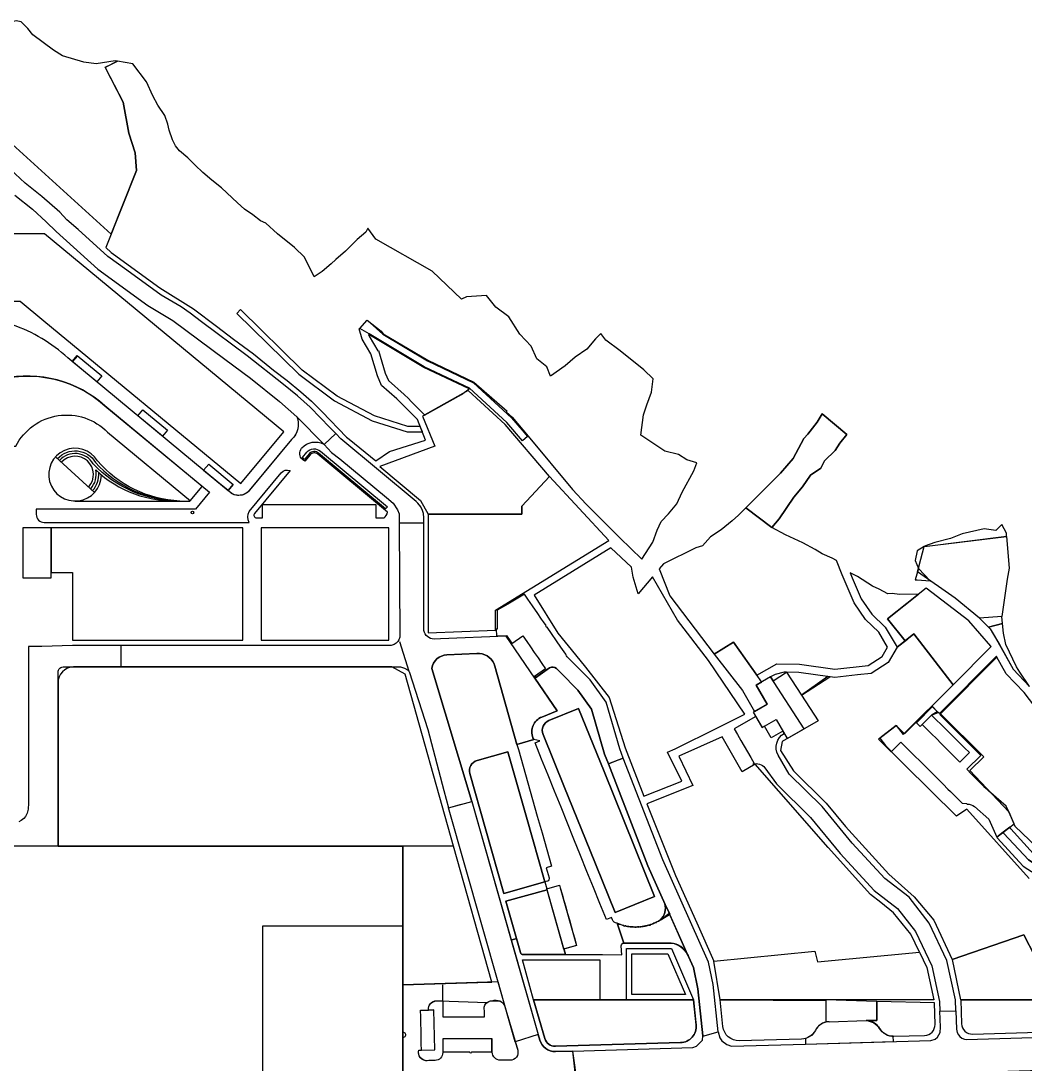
# Model space of a CAD drawing. Header units: millimetres. Extents: x 2881908 to 2882913, y 1027410 to 1028188.
# Drawn here: x 2882200.1 to 2882577, y 1027795.9 to 1028187.6 of the extents above; entities that cross this region are included whole.
import ezdxf

# ---------------------------------------------------------------- set-up
doc = ezdxf.new("R2010")
doc.units = ezdxf.units.MM
for name, color, linetype in [('A-road-hat', 253, 'Continuous'), ('E-1', 101, 'Continuous'), ('E-3', 103, 'Continuous'), ('FOOTPATH', 33, 'Continuous'), ('I-1 (DZONG AND DISTRICT COURT', 134, 'Continuous'), ('I-3', 130, 'Continuous'), ('OS', 80, 'Continuous'), ('ROAD', 253, 'Continuous'), ('TRANSIT NODE', 239, 'Continuous'), ('UC', 234, 'Continuous'), ('UV-1', 56, 'Continuous'), ('UV-2A', 50, 'Continuous'), ('UV-2B', 51, 'Continuous')]:
    doc.layers.add(name, color=color, linetype=linetype)

msp = doc.modelspace()

# ---------------------------------------------------------------- linework, layer by layer
at = {"layer": 'A-road-hat', "linetype": 'Continuous'}
msp.add_line((2882364.69, 1027869.26), (2882364.71, 1027869.29), dxfattribs=at)
at = {"layer": 'A-road-hat'}
for p, q in [((2882423.84, 1027848.75), (2882426.43, 1027841.32)), ((2882358.42, 1027819.66), (2882358.42, 1027825.66))]:
    msp.add_line(p, q, dxfattribs=at)
for points in [[(2882313.88, 1028028.51), (2882318.23, 1028032.65), (2882315.95, 1028035.05), (2882312.52, 1028038.54), (2882308.6, 1028042.5), (2882303.83, 1028046.73), (2882298.63, 1028051.08), (2882285.05, 1028061.8), (2882267.82, 1028074.56), (2882263.63, 1028077.82), (2882260.19, 1028080.2), (2882252.66, 1028084.62), (2882239.8, 1028093.92), (2882232.68, 1028099.04), (2882221.53, 1028109.26), (2882217.35, 1028112.92), (2882214.62, 1028115.72), (2882207.96, 1028121.68), (2882201.71, 1028126.65), (2882194.11, 1028133.68)], [(2882197.8, 1028122.1), (2882204.37, 1028116.84), (2882209.59, 1028112.17), (2882213.26, 1028108.52), (2882228.88, 1028094.38), (2882247.65, 1028080.75), (2882257.07, 1028075.07), (2882276.65, 1028060.51), (2882286.19, 1028053.42), (2882297.1, 1028044.6), (2882303.68, 1028038.95), (2882313.88, 1028028.51)], [(2882318.23, 1028032.65), (2882313.88, 1028028.51), (2882316.71, 1028025.54), (2882319.77, 1028023.15), (2882337.29, 1028008.58), (2882339.86, 1028006.44), (2882341.47, 1028004.01), (2882342.05, 1028002.45), (2882342.07, 1027999.15), (2882351.31, 1027999.15), (2882351.31, 1028000.97), (2882351.13, 1028002.66), (2882350.83, 1028003.71), (2882350.16, 1028005.11), (2882349.1, 1028006.5), (2882348.43, 1028007.12), (2882320.1, 1028030.68), (2882318.23, 1028032.65)], [(2882342.31, 1027956.14), (2882341.96, 1027955.22), (2882341.52, 1027954.56), (2882340.9, 1027953.93), (2882340.14, 1027953.44), (2882338.99, 1027953.06), (2882338.46, 1027953), (2882237.75, 1027953), (2882237.61, 1027953), (2882237.61, 1027945), (2882342.49, 1027945), (2882343.24, 1027944.8), (2882344.04, 1027944.52), (2882344.04, 1027944.52), (2882345.18, 1027943.88), (2882345.85, 1027943.32), (2882342.31, 1027954.42)], [(2882481.41, 1027941.22), (2882476.09, 1027938.14), (2882480.18, 1027931.07), (2882474.99, 1027928.07), (2882478.36, 1027922.23), (2882483.55, 1027925.23), (2882487.68, 1027918.1), (2882494.06, 1027921.77), (2882481.41, 1027941.22)], [(2882407.27, 1027800.71), (2882452.31, 1027802.08), (2882453.69, 1027802.57), (2882455.89, 1027804.82), (2882456.04, 1027806.32), (2882461.79, 1027807.94), (2882462.44, 1027805.77), (2882463.22, 1027804.62), (2882465.06, 1027803.19), (2882466.8, 1027802.62), (2882494.63, 1027803.33), (2882541.65, 1027804.72), (2882543.28, 1027805.26), (2882544.16, 1027805.96), (2882545.13, 1027807.74), (2882545.22, 1027809.7), (2882545.04, 1027815.71), (2882551.04, 1027815.88), (2882551.24, 1027809), (2882551.48, 1027807.76), (2882551.97, 1027806.81), (2882552.49, 1027806.2), (2882553.27, 1027805.63), (2882554.29, 1027805.23), (2882555.05, 1027805.12), (2882613.22, 1027806.84)], [(2882671.89, 1027796.04), (2882528.31, 1027791.82), (2882408.65, 1027788.25), (2882407.27, 1027800.71)]]:
    msp.add_lwpolyline(points, dxfattribs=at)
at = {"layer": 'A-road-hat', "linetype": 'Continuous'}
for points in [[(2882494.06, 1027921.77), (2882481.41, 1027941.22), (2882476.07, 1027938.19), (2882480.18, 1027931.07), (2882474.99, 1027928.07), (2882478.36, 1027922.23), (2882483.55, 1027925.23), (2882487.68, 1027918.1)], [(2882475.93, 1027926.43), (2882476.49, 1027925.47)]]:
    msp.add_lwpolyline(points, dxfattribs=at)
at = {"layer": 'E-1'}
for points in [[(2882211.4, 1027997.26), (2882200.8, 1027997.26), (2882200.8, 1027978.39), (2882211.4, 1027978.39), (2882211.4, 1027997.26)], [(2882349.43, 1027801.07), (2882355.42, 1027801.21), (2882355.07, 1027816.21)]]:
    msp.add_lwpolyline(points, dxfattribs=at)
for points in [[(2882397.55, 1027861.37), (2882382.15, 1027857.01), (2882387.61, 1027837.73, 0.335527), (2882388.58, 1027837), (2882404.45, 1027837), (2882397.55, 1027861.37)], [(2882353.07, 1027816.16), (2882355.07, 1027816.21), (2882353.07, 1027816.16, -0.457261), (2882356.06, 1027819.66), (2882358.42, 1027819.66), (2882358.42, 1027813.66), (2882374.02, 1027813.66), (2882374.02, 1027815.91, -0.522013), (2882377.02, 1027819.66, -0.421851), (2882381.76, 1027817.51), (2882385.65, 1027804.19), (2882386.54, 1027801.17, -0.500249), (2882383.66, 1027797.33), (2882380.02, 1027797.33, -0.414214), (2882377.02, 1027800.33), (2882377.02, 1027805.33), (2882358.42, 1027805.33), (2882358.42, 1027800.24, -0.405633), (2882355.51, 1027797.24), (2882352.51, 1027797.15, -0.497124), (2882349.43, 1027801.07)], [(2882381.76, 1027817.51), (2882386.54, 1027801.17, -0.500249)]]:
    msp.add_lwpolyline(points, format="xyb", dxfattribs=at)
at = {"layer": 'E-3', "color": 115, "linetype": 'Continuous', "true_color": 0x70a072}
for points in [[(2882234.07, 1028171.33), (2882236.28, 1028172.43), (2882235.4, 1028172.57), (2882228.3, 1028171.39), (2882223.69, 1028172.06), (2882215.7, 1028174.5), (2882212.26, 1028176.53), (2882204.52, 1028182.29), (2882202.71, 1028184.71), (2882200.18, 1028187.21), (2882198.33, 1028187.57), (2882188.53, 1028185.39)], [(2882231.67, 1028170.08), (2882238.43, 1028157.09)]]:
    msp.add_lwpolyline(points, dxfattribs=at)
at = {"layer": 'E-3'}
msp.add_lwpolyline([(2882194.06, 1028143.72), (2882233.93, 1028107.43), (2882243.42, 1028131.42), (2882242.94, 1028138.01), (2882240.61, 1028145.39), (2882238.43, 1028157.09), (2882231.65, 1028170.13), (2882234.07, 1028171.33), (2882236.28, 1028172.43), (2882235.4, 1028172.57), (2882228.3, 1028171.39), (2882223.69, 1028172.06), (2882215.7, 1028174.5), (2882212.26, 1028176.53), (2882204.52, 1028182.29), (2882202.71, 1028184.71), (2882200.18, 1028187.21), (2882198.33, 1028187.57)], dxfattribs=at)
at = {"layer": 'E-3', "elevation": 988.31}
for points in [[(2882212.26, 1028176.53), (2882204.52, 1028182.29), (2882202.71, 1028184.71), (2882200.18, 1028187.21), (2882198.33, 1028187.57)], [(2882242.94, 1028138.01), (2882240.61, 1028145.39), (2882238.43, 1028157.09), (2882231.65, 1028170.13), (2882234.07, 1028171.33), (2882236.28, 1028172.43), (2882235.4, 1028172.57), (2882228.3, 1028171.39), (2882223.69, 1028172.06), (2882215.7, 1028174.5), (2882212.26, 1028176.53)], [(2882177.44, 1028152.62), (2882185.04, 1028145.69), (2882190.77, 1028140.1), (2882194.06, 1028143.72), (2882233.93, 1028107.43)], [(2882243.42, 1028131.42), (2882242.94, 1028138.01)], [(2882233.93, 1028107.43), (2882243.42, 1028131.42)]]:
    msp.add_lwpolyline(points, dxfattribs=at)
at = {"layer": 'FOOTPATH', "linetype": 'Continuous'}
for p, q in [((2882221.39, 1028061.86), (2882219.47, 1028059.55)), ((2882227.74, 1028010.55), (2882213.07, 1028023.88)), ((2882270.55, 1028021.19), (2882268.63, 1028018.88)), ((2882270.55, 1028021.19), (2882279.79, 1028013.54)), ((2882279.79, 1028013.54), (2882277.88, 1028011.23))]:
    msp.add_line(p, q, dxfattribs=at)
at = {"layer": 'FOOTPATH'}
msp.add_line((2882268.63, 1028018.88), (2882277.88, 1028011.23), dxfattribs=at)
msp.add_lwpolyline([(2882282.49, 1028079.17), (2882281.15, 1028077.68), (2882304.39, 1028054.89), (2882317.77, 1028044.95), (2882331.97, 1028037.43), (2882345.04, 1028033.24), (2882350.77, 1028033.24), (2882349.98, 1028035.24), (2882345.35, 1028035.24), (2882332.75, 1028039.28), (2882318.84, 1028046.65), (2882305.69, 1028056.41), (2882282.49, 1028079.17)], dxfattribs=at)
for points in [[(2882327.28, 1028072.06), (2882330.07, 1028075.15), (2882335.88, 1028069.88), (2882352.69, 1028059.91), (2882369.91, 1028051.72), (2882384.23, 1028038.54), (2882388.18, 1028033.88), (2882390.2, 1028031.51), (2882388.29, 1028029.89), (2882382.42, 1028036.8), (2882368.49, 1028049.62), (2882351.48, 1028057.65), (2882330.78, 1028070.02)], [(2882544.06, 1027928.29), (2882542.25, 1027930.09), (2882536.26, 1027924.06), (2882537.67, 1027922.65), (2882542.12, 1027927.12)]]:
    msp.add_lwpolyline(points, close=True, dxfattribs=at)
at = {"layer": 'FOOTPATH', "linetype": 'Continuous'}
for points in [[(2882228.57, 1028052.03), (2882219.32, 1028059.67), (2882221.23, 1028061.99), (2882230.48, 1028054.34)], [(2882243.98, 1028039.28), (2882245.89, 1028041.59), (2882255.14, 1028033.94), (2882253.22, 1028031.63)]]:
    msp.add_lwpolyline(points, close=True, dxfattribs=at)
for points in [[(2882220.4, 1028007.3), (2882263.51, 1028007.3, 0.000674), (2882263.63, 1028007.31), (2882268.16, 1028012.78), (2882231.6, 1028043.03, 0.514037), (2882162.63, 1028027.9), (2882198.17, 1028027.9, -0.513397), (2882232.59, 1028033.13), (2882263.7, 1028007.39)], [(2882213.81, 1028023.21, -0.502262), (2882228.04, 1028021.81, 0.205815), (2882259.66, 1028007.3, -0.208486), (2882228.84, 1028022.41, 6.971993), (2882230.32, 1028017.04)], [(2882226.26, 1028011.89, 0.243977), (2882228.13, 1028018.94, 0.199977), (2882259.66, 1028007.3, -0.208166), (2882227.24, 1028021.21, 0.506396), (2882214.55, 1028022.53)]]:
    msp.add_lwpolyline(points, format="xyb", dxfattribs=at)
msp.add_lwpolyline([(2882305.77, 1028023.6), (2882307.44, 1028025.61, -0.427926), (2882312.49, 1028025.97), (2882337.61, 1028005.07), (2882336.97, 1028004.31), (2882311.83, 1028025.21, 0.430315), (2882308.21, 1028024.97), (2882306.51, 1028022.92), (2882306.13, 1028023.24, -0.050382)], format="xyb", close=True, dxfattribs=at)
for points in [[(2882277.88, 1028011.23), (2882279.79, 1028013.54)], [(2882542.12, 1027927.12), (2882544.06, 1027928.29)], [(2882537.67, 1027922.65), (2882536.26, 1027924.06)]]:
    msp.add_lwpolyline(points, dxfattribs=at)
msp.add_circle((2882264.45, 1028003), 0.477, dxfattribs=at)
for radius, end in [(6.91, 137.7487), (8.91, 4.3907)]:
    msp.add_arc((2882220.4, 1028017.21), radius, 317.7487, end, dxfattribs=at)
at = {"layer": 'I-1 (DZONG AND DISTRICT COURT'}
msp.add_lwpolyline([(2882343.42, 1027757.66), (2882343.42, 1027877.73), (2882289.73, 1027877.73), (2882188.98, 1027877.73), (2882174.92, 1027877.82), (2882174.82, 1027875.01), (2882173.77, 1027873.19), (2882171.23, 1027871.7), (2882167.92, 1027871.46), (2882163.15, 1027869.28), (2882161.01, 1027867.62), (2882157.78, 1027867.54), (2882153.82, 1027867.06), (2882149.34, 1027864.96), (2882146.27, 1027862.9), (2882143.8, 1027860.5), (2882141.87, 1027857.96), (2882140.25, 1027854.37), (2882139.36, 1027851.34), (2882139.08, 1027846.41), (2882140.6, 1027834.17), (2882144.08, 1027822.39), (2882162.89, 1027793.75)], dxfattribs=at)
at = {"layer": 'I-3', "elevation": 2.99}
for points in [[(2882412.54, 1028064.36), (2882408.16, 1028061.26), (2882404.38, 1028058.1), (2882398.89, 1028054.23), (2882397.5, 1028057.65), (2882393.76, 1028060.72), (2882391.58, 1028065.42), (2882387.31, 1028069.89), (2882383.17, 1028076.4), (2882378.38, 1028080.11), (2882374.87, 1028084.52), (2882367.36, 1028084), (2882365.39, 1028083.05), (2882354.44, 1028093.55), (2882333.26, 1028105.56), (2882330.34, 1028109.77), (2882329.55, 1028108.27), (2882326.27, 1028105.46), (2882321.92, 1028101.13), (2882318.28, 1028098.02), (2882316.51, 1028096.4), (2882313.13, 1028093.42), (2882310.18, 1028091.42), (2882306.5, 1028098.88), (2882302.77, 1028102.42), (2882296.44, 1028107.65), (2882291.98, 1028111.63), (2882289.97, 1028112.44), (2882287.18, 1028114.78), (2882283.99, 1028116.89), (2882281.38, 1028119.25), (2882275.3, 1028124.84), (2882271.7, 1028127.74), (2882268.31, 1028130.65), (2882265.52, 1028133.42), (2882262.74, 1028136.19), (2882259.56, 1028138.76), (2882258.1, 1028140.61), (2882256.95, 1028142.87), (2882255.76, 1028146.55), (2882255.26, 1028148.83), (2882254.13, 1028152.1), (2882251.43, 1028155.87), (2882249.55, 1028159.45), (2882247.19, 1028164.7), (2882242.12, 1028171.5), (2882236.28, 1028172.43), (2882231.67, 1028170.08), (2882238.43, 1028157.09), (2882240.61, 1028145.39), (2882242.94, 1028138.01), (2882243.42, 1028131.42), (2882231.95, 1028102.42), (2882233.95, 1028100.59)], [(2882233.95, 1028100.59), (2882234.83, 1028099.95), (2882252.23, 1028087.31), (2882264.82, 1028079.42), (2882273.46, 1028072.89), (2882279.82, 1028068.11), (2882287.34, 1028062.61), (2882294.88, 1028056.47), (2882300, 1028052.55), (2882305.14, 1028048.24), (2882309.15, 1028044.8), (2882313.12, 1028040.78), (2882322.32, 1028031.23), (2882323.34, 1028030.55), (2882333.26, 1028022.33), (2882338.46, 1028025.88), (2882351.99, 1028030.16), (2882348.92, 1028037.9), (2882341.2, 1028045.6), (2882335.46, 1028050.64), (2882333.9, 1028054.28), (2882331.42, 1028062.53), (2882328.16, 1028068.01), (2882327.01, 1028071.92), (2882327.29, 1028072.07), (2882330.07, 1028075.15), (2882335.25, 1028071.07), (2882336.06, 1028070.12), (2882352.83, 1028060.17), (2882370.08, 1028051.97), (2882382.57, 1028041.02), (2882382.26, 1028040.76), (2882384.44, 1028038.75), (2882390.5, 1028031.62), (2882407.09, 1028011.64), (2882412.29, 1028006.13), (2882424.88, 1027993.49), (2882433.16, 1027985.49), (2882437.27, 1027991.79), (2882438.87, 1027996.37), (2882440.35, 1027999.65), (2882443.2, 1028002.45), (2882446.22, 1028006.2), (2882448.24, 1028010.56), (2882452.64, 1028018.57), (2882453.79, 1028021.57), (2882450.06, 1028022.81), (2882446.94, 1028024.72), (2882441.79, 1028026.05), (2882432.77, 1028031.97), (2882433.72, 1028039.64), (2882434.96, 1028043.38), (2882436.82, 1028048.21), (2882437.44, 1028053.18), (2882433.93, 1028056.56), (2882424.99, 1028063.71), (2882419.61, 1028067.71), (2882417.76, 1028070.18), (2882415.74, 1028068.17), (2882412.54, 1028064.36)], [(2882264.82, 1028079.42), (2882273.46, 1028072.89), (2882279.82, 1028068.11)], [(2882300, 1028052.55), (2882305.14, 1028048.24), (2882309.15, 1028044.8), (2882313.12, 1028040.78), (2882322.32, 1028031.23)], [(2882412.29, 1028006.13), (2882424.88, 1027993.49), (2882433.16, 1027985.49)]]:
    msp.add_lwpolyline(points, dxfattribs=at)
at = {"layer": 'I-3'}
msp.add_lwpolyline([(2882398.54, 1028016.49), (2882381.87, 1028035.98), (2882367.99, 1028048.76), (2882350.83, 1028039.16), (2882355.49, 1028027.9), (2882334.77, 1028020.2), (2882350.1, 1028007.45), (2882352.98, 1028002.36), (2882388.14, 1028002.36), (2882388.14, 1028005.31), (2882398.54, 1028016.49)], dxfattribs=at)
at = {"layer": 'OS'}
for p, q in [((2882396.73, 1027864.26), (2882396.73, 1027864.26)), ((2882386.11, 1027843.04), (2882384.1, 1027842.47))]:
    msp.add_line(p, q, dxfattribs=at)
for points in [[(2882351.57, 1028039.57), (2882365.44, 1028047.33), (2882368.32, 1028049.37), (2882351.34, 1028057.39), (2882330.63, 1028069.76), (2882330.58, 1028069.68), (2882330.74, 1028069.14), (2882334, 1028063.66), (2882334.29, 1028063.75), (2882336.82, 1028055.34), (2882338.03, 1028052.51), (2882343.97, 1028047.26), (2882345.52, 1028045.79), (2882346.61, 1028044.7), (2882351.52, 1028039.67)], [(2882487.42, 1027942.99), (2882486.55, 1027943), (2882483.14, 1027942.2), (2882481.41, 1027941.22), (2882482.39, 1027939.72)], [(2882503.71, 1027941.29), (2882492.11, 1027942.95), (2882487.42, 1027942.99), (2882493.04, 1027934.35)], [(2882429.43, 1027837.32), (2882442.94, 1027837.32), (2882449.49, 1027822), (2882429.43, 1027822)]]:
    msp.add_lwpolyline(points, close=True, dxfattribs=at)
at = {"layer": 'OS', "linetype": 'Continuous'}
msp.add_lwpolyline([(2882472.18, 1028004.69), (2882485.18, 1028017.73), (2882489.95, 1028023.29), (2882493.92, 1028030.8), (2882495.41, 1028032.35), (2882498.94, 1028036.87), (2882500.88, 1028039.98), (2882510.06, 1028032.32), (2882507.43, 1028029), (2882505.7, 1028026.28), (2882501.66, 1028022.36), (2882500.37, 1028019.57), (2882496.4, 1028016.97), (2882493.47, 1028012.68), (2882490.15, 1028008.7), (2882484.74, 1028000.55), (2882481.95, 1027997.37), (2882472.18, 1028004.69)], dxfattribs=at)
at = {"layer": 'OS'}
for points in [[(2882485.18, 1028017.73), (2882472.18, 1028004.69), (2882481.95, 1027997.37), (2882484.74, 1028000.55), (2882490.15, 1028008.7), (2882493.47, 1028012.68), (2882496.4, 1028016.97), (2882500.37, 1028019.57), (2882501.66, 1028022.36), (2882505.7, 1028026.28), (2882507.43, 1028029), (2882510.06, 1028032.32), (2882500.88, 1028039.98), (2882498.94, 1028036.87), (2882495.41, 1028032.35), (2882493.92, 1028030.8), (2882489.95, 1028023.29), (2882485.18, 1028017.73)], [(2882570.07, 1027994.15), (2882569.99, 1027995.19), (2882568.32, 1027998.42), (2882566, 1027996.28), (2882561.7, 1027996.79), (2882553.42, 1027994.98), (2882548.98, 1027993.2), (2882543.08, 1027991.72), (2882539.29, 1027990.29), (2882539.22, 1027990.25), (2882570.07, 1027994.15)], [(2882539.14, 1027990.2), (2882536.52, 1027988.61), (2882535.71, 1027984.95), (2882537.01, 1027981.99), (2882539.14, 1027990.2)], [(2882537.01, 1027981.99), (2882535.8, 1027977.64), (2882536.5, 1027977.71), (2882541.43, 1027977.3), (2882537.01, 1027981.99)], [(2882519.48, 1027964.79), (2882524.48, 1027959.99), (2882529, 1027952.44), (2882532.82, 1027955.47), (2882532.81, 1027955.48), (2882531.97, 1027954.82), (2882525.41, 1027963.06), (2882537.03, 1027972.31), (2882529.83, 1027972.21), (2882527.15, 1027972.58), (2882525.53, 1027972.44), (2882522.18, 1027974.22), (2882519.75, 1027975.35), (2882514.09, 1027978.9), (2882511.36, 1027980.37), (2882512.1, 1027978.5), (2882515.51, 1027970.58), (2882519.48, 1027964.79)], [(2882568.27, 1027963.88), (2882559.91, 1027963.35), (2882563.23, 1027959.92), (2882568.51, 1027961.33), (2882568.27, 1027963.88)], [(2882563.23, 1027959.92), (2882563.87, 1027959.25), (2882566.82, 1027954.38), (2882572.47, 1027944.21), (2882578.68, 1027937.67), (2882575.06, 1027942.99), (2882573.79, 1027944.99), (2882569.81, 1027953.4), (2882568.87, 1027957.67), (2882568.51, 1027961.33)]]:
    msp.add_lwpolyline(points, dxfattribs=at)
at = {"layer": 'OS', "lineweight": 0, "ltscale": 5}
for points in [[(2882537.03, 1027972.31), (2882529.83, 1027972.21), (2882527.15, 1027972.58), (2882525.53, 1027972.44), (2882522.18, 1027974.22), (2882519.75, 1027975.35), (2882514.09, 1027978.9), (2882511.36, 1027980.37), (2882512.1, 1027978.5), (2882515.51, 1027970.58), (2882519.48, 1027964.79), (2882524.48, 1027959.99), (2882529, 1027952.44), (2882532.82, 1027955.47), (2882532.81, 1027955.48)], [(2882526.39, 1027963.84), (2882537.03, 1027972.31)]]:
    msp.add_lwpolyline(points, dxfattribs=at)
at = {"layer": 'OS', "linetype": 'Continuous', "elevation": -2.3}
msp.add_lwpolyline([(2882568.51, 1027961.33), (2882563.23, 1027959.92), (2882563.87, 1027959.25), (2882567.35, 1027953.44), (2882572.47, 1027944.21), (2882578.68, 1027937.67), (2882575.06, 1027942.99), (2882573.79, 1027944.99), (2882569.81, 1027953.4), (2882568.87, 1027957.67), (2882568.51, 1027961.33)], dxfattribs=at)
at = {"layer": 'OS'}
for points in [[(2882377.97, 1027945.24, 0.039386), (2882377.66, 1027946.18, 0.328004), (2882371.25, 1027949.98), (2882359.98, 1027949.53, 0.357427), (2882354.29, 1027944.47), (2882369.27, 1027894.45), (2882384.1, 1027842.47), (2882386.11, 1027843.04), (2882382.15, 1027857.01), (2882397.55, 1027861.37), (2882397.47, 1027861.66), (2882402.23, 1027863), (2882402.54, 1027862.11), (2882408.66, 1027840.46), (2882403.86, 1027839.09), (2882404.45, 1027837), (2882388.58, 1027837, -0.335527), (2882387.61, 1027837.73), (2882386.11, 1027843.04), (2882384.1, 1027842.47), (2882394.22, 1027806.96), (2882394.83, 1027804.88, 0.341293), (2882400.76, 1027800.57), (2882407.27, 1027800.76), (2882407.27, 1027800.71), (2882452.31, 1027802.08), (2882453.69, 1027802.57), (2882455.89, 1027804.82), (2882456.04, 1027806.32, -0.005933), (2882456.01, 1027806.53), (2882454.21, 1027824.17), (2882452.54, 1027832.14), (2882450.69, 1027836.27, 0.027937), (2882450.32, 1027837.08, 0.253095), (2882444.1, 1027841.32), (2882426.43, 1027841.32), (2882423.84, 1027848.75, 0.041434), (2882426.64, 1027847.83), (2882426.78, 1027847.62), (2882426.92, 1027847.77, 0.005036), (2882427.27, 1027847.69, 0.027867), (2882429.24, 1027847.41, 0.00927), (2882429.9, 1027847.37, 0.031263), (2882432.13, 1027847.4), (2882432.22, 1027847.27), (2882432.35, 1027847.42, 0.01263), (2882433.25, 1027847.52, 0.022037), (2882434.8, 1027847.81, 0.00331), (2882435.03, 1027847.86, 0.017128), (2882436.2, 1027848.2, 0.005376), (2882436.57, 1027848.32, 0.022383), (2882438.06, 1027848.9, 0.005976), (2882438.44, 1027849.08, 0.004882), (2882438.76, 1027849.24, 0.036877), (2882441.02, 1027850.58), (2882440.1, 1027850.05, 0.280839), (2882441.73, 1027856.08), (2882442.17, 1027855.24), (2882442.05, 1027855.52), (2882441.94, 1027855.75), (2882435.41, 1027870.3), (2882420.6, 1027908.57), (2882419.18, 1027912.26), (2882414.24, 1027929.09), (2882409.1, 1027936.3), (2882402.59, 1027942.85), (2882401.09, 1027944.37, 0.362091), (2882398.54, 1027944.61), (2882392.96, 1027940.79), (2882401.35, 1027928.53), (2882395.58, 1027926.2, 0.414214), (2882392.27, 1027918.38), (2882392.55, 1027917.7), (2882386.28, 1027915.88)], [(2882398.27, 1027924.89), (2882409.39, 1027929.39), (2882418.96, 1027905.74), (2882437.92, 1027858.84), (2882423.09, 1027852.85), (2882413.6, 1027876.29), (2882404.12, 1027899.74), (2882396.06, 1027919.68, -0.414214)], [(2882382.88, 1027913.14), (2882389.83, 1027888.6), (2882396.73, 1027864.26), (2882381.34, 1027859.9), (2882374.44, 1027884.23), (2882368.58, 1027904.93, -0.414214), (2882371.33, 1027909.87)], [(2882362.49, 1027877.73), (2882343.42, 1027877.73), (2882343.42, 1027825.66), (2882375.53, 1027826.61, 0.030297), (2882376.82, 1027826.65)], [(2882388.39, 1027835), (2882417.43, 1027835), (2882417.43, 1027820), (2882427.43, 1027820), (2882427.43, 1027839.32), (2882444.26, 1027839.32), (2882452.52, 1027820), (2882453.39, 1027811.44), (2882453.48, 1027810.56, -0.435534), (2882447.69, 1027803.95), (2882400.7, 1027802.57, -0.341293), (2882396.75, 1027805.45), (2882392.49, 1027820)], [(2882392.49, 1027820), (2882452.52, 1027820), (2882453.39, 1027811.44), (2882453.48, 1027810.56, -0.435534), (2882447.69, 1027803.95), (2882400.7, 1027802.57, -0.341295), (2882396.75, 1027805.45)]]:
    msp.add_lwpolyline(points, format="xyb", close=True, dxfattribs=at)
for points in [[(2882362.49, 1027877.73), (2882344.36, 1027942.32), (2882339.36, 1027945), (2882219.86, 1027945, 0.413888), (2882214, 1027939), (2882214, 1027877.73), (2882289.73, 1027877.73), (2882343.42, 1027877.73)], [(2882452.52, 1027820), (2882392.49, 1027820), (2882396.75, 1027805.45, 0.341293), (2882400.7, 1027802.57), (2882447.69, 1027803.95, 0.435534), (2882453.48, 1027810.56), (2882452.52, 1027820)], [(2882493.11, 1027805.29), (2882469.73, 1027804.6, -0.39321), (2882463.59, 1027809.99), (2882462.57, 1027820), (2882502.22, 1027819.75), (2882502.22, 1027811.63, 0.219071), (2882498.27, 1027808.54, -0.273084), (2882493.11, 1027805.29)], [(2882542.95, 1027818.85), (2882521.29, 1027819.33), (2882521.3, 1027812.19), (2882517.37, 1027812.19, -0.247657), (2882522.41, 1027809.22, 0.267281), (2882527.74, 1027806.34), (2882539.3, 1027806.65, 0.414214), (2882543.19, 1027810.76), (2882542.95, 1027818.85)], [(2882604.41, 1027816.36), (2882604.41, 1027816.36), (2882604.41, 1027820), (2882552.92, 1027820), (2882553.18, 1027811.05, 0.414214), (2882557.3, 1027807.17), (2882610.87, 1027808.75, 0.396845), (2882614.75, 1027812.63), (2882614.87, 1027816.36)]]:
    msp.add_lwpolyline(points, format="xyb", dxfattribs=at)
at = {"layer": 'OS', "linetype": 'Continuous'}
for points in [[(2882487.42, 1027942.99), (2882486.55, 1027943), (2882483.14, 1027942.2), (2882481.41, 1027941.22), (2882482.39, 1027939.72)], [(2882503.71, 1027941.29), (2882492.11, 1027942.95), (2882487.42, 1027942.99), (2882493.04, 1027934.35)]]:
    msp.add_lwpolyline(points, close=True, dxfattribs=at)
at = {"layer": 'ROAD'}
for points in [[(2882148.95, 1027877.92), (2882214, 1027877.73), (2882214, 1027943), (2882214.03, 1027943.37), (2882214.18, 1027943.83), (2882214.44, 1027944.25), (2882214.71, 1027944.53), (2882215.03, 1027944.75), (2882215.46, 1027944.93), (2882215.89, 1027945), (2882237.62, 1027945), (2882342.49, 1027945), (2882343.24, 1027944.8), (2882344.04, 1027944.52), (2882345.18, 1027943.88), (2882345.85, 1027943.32), (2882352.79, 1027921.52), (2882358.84, 1027898.64), (2882360.57, 1027892.15), (2882364.91, 1027893.3), (2882369.27, 1027894.45), (2882354.29, 1027944.47, -0.357427), (2882359.98, 1027949.53), (2882371.25, 1027949.98, -0.328004), (2882377.66, 1027946.18, -0.039386), (2882377.97, 1027945.24), (2882386.28, 1027915.88), (2882392.55, 1027917.7), (2882392.27, 1027918.38, -0.414214), (2882395.58, 1027926.2), (2882401.35, 1027928.53), (2882392.96, 1027940.79), (2882383.82, 1027954.16), (2882382.18, 1027956.55), (2882357.52, 1027955.54), (2882355.17, 1027955.45, -0.335167), (2882351.31, 1027958.63), (2882351.31, 1027999.15), (2882351.31, 1028000.97), (2882351.13, 1028002.66), (2882350.83, 1028003.71), (2882350.16, 1028005.11), (2882349.1, 1028006.5), (2882348.43, 1028007.12), (2882320.1, 1028030.68), (2882318.23, 1028032.65), (2882315.95, 1028035.05), (2882312.52, 1028038.54), (2882308.6, 1028042.5), (2882303.83, 1028046.73), (2882298.63, 1028051.08), (2882285.05, 1028061.8), (2882267.82, 1028074.56), (2882263.63, 1028077.82), (2882260.19, 1028080.2), (2882252.66, 1028084.62), (2882239.8, 1028093.92), (2882232.68, 1028099.04), (2882221.53, 1028109.26), (2882217.35, 1028112.92), (2882214.62, 1028115.72), (2882207.96, 1028121.68), (2882201.71, 1028126.65), (2882194.11, 1028133.68)], [(2882197.8, 1028122.1), (2882204.37, 1028116.84), (2882209.59, 1028112.17), (2882213.26, 1028108.52), (2882228.88, 1028094.38), (2882247.65, 1028080.75), (2882257.07, 1028075.07), (2882276.65, 1028060.51), (2882286.19, 1028053.42), (2882297.1, 1028044.6), (2882303.68, 1028038.95), (2882303.62, 1028039, -0.32245), (2882301.64, 1028030.36), (2882285.91, 1028011.36, -0.471171), (2882277.88, 1028011.23), (2882277.11, 1028011.87), (2882277.11, 1028011.87), (2882274.03, 1028014.42), (2882217.63, 1028061.08, 0.102072), (2882196.88, 1028073.45)], [(2882303.6, 1028039.05, -0.324587), (2882301.64, 1028030.36), (2882285.8, 1028011.22, -0.461105), (2882277.88, 1028011.23), (2882277.11, 1028011.87), (2882277.11, 1028011.87), (2882274.03, 1028014.42), (2882217.63, 1028061.08, 0.102072), (2882196.88, 1028073.45)], [(2882185.65, 1028050.78, -0.291091), (2882231.6, 1028043.03), (2882270.84, 1028010.56), (2882265.62, 1028004.26), (2882205.8, 1028004.26), (2882205.8, 1028002.26, 0.414214), (2882208.8, 1027999.26), (2882285.8, 1027999.26, -0.250557), (2882285.8, 1028003.38), (2882297.76, 1028017.83, -0.317837), (2882301.1, 1028018.74), (2882287.77, 1028002.62, 0.634621), (2882288.54, 1028000.99), (2882290.74, 1028000.99), (2882290.74, 1028005.99), (2882333.24, 1028005.99), (2882333.24, 1028000.99), (2882336.38, 1028000.99, 0.170736), (2882337.71, 1028003.05), (2882311.5, 1028024.84, 0.432139), (2882308.59, 1028024.65), (2882306.58, 1028022.22), (2882305.81, 1028022.85, -0.414214), (2882305.41, 1028027.08), (2882305.51, 1028027.2, -0.345113), (2882313.75, 1028028.64), (2882313.88, 1028028.51), (2882316.71, 1028025.54), (2882319.77, 1028023.15), (2882337.29, 1028008.58), (2882339.86, 1028006.44), (2882341.47, 1028004.01), (2882342.05, 1028002.45), (2882342.07, 1027999.15), (2882342.31, 1027956.14), (2882341.96, 1027955.22), (2882341.52, 1027954.56), (2882340.9, 1027953.93), (2882340.14, 1027953.44), (2882338.99, 1027953.06), (2882338.46, 1027953), (2882237.62, 1027953), (2882219.49, 1027953), (2882207.88, 1027952.72), (2882202.88, 1027952.72), (2882202.88, 1027893.8), (2882202.84, 1027891.59), (2882202.47, 1027890.12), (2882201.75, 1027888.79), (2882201.13, 1027888.06), (2882200.17, 1027887.28), (2882199.25, 1027886.79)], [(2882185.65, 1028050.78, -0.291091), (2882231.6, 1028043.03), (2882270.84, 1028010.56), (2882265.62, 1028004.26), (2882205.8, 1028004.26), (2882205.8, 1028002.26, 0.414214), (2882208.8, 1027999.26), (2882285.8, 1027999.26, -0.250557), (2882285.8, 1028003.38), (2882297.76, 1028017.83, -0.317837), (2882301.1, 1028018.74), (2882287.77, 1028002.62, 0.634621), (2882288.54, 1028000.99), (2882290.74, 1028000.99), (2882290.74, 1028005.99), (2882333.24, 1028005.99), (2882333.24, 1028000.99), (2882336.38, 1028000.99, 0.170736), (2882337.71, 1028003.05), (2882311.5, 1028024.84, 0.432139), (2882308.59, 1028024.65), (2882306.58, 1028022.22), (2882305.81, 1028022.85, -0.414214), (2882305.41, 1028027.08), (2882305.51, 1028027.2, -0.345113), (2882313.75, 1028028.64)], [(2882403.44, 1027942), (2882402.59, 1027942.85), (2882402.59, 1027942.85), (2882409.1, 1027936.3), (2882414.24, 1027929.09), (2882419.18, 1027912.26), (2882420.6, 1027908.57), (2882423.39, 1027909.68), (2882426.18, 1027910.78), (2882424.86, 1027914.19), (2882419.71, 1027931.75), (2882413.7, 1027940.18), (2882406.71, 1027947.22), (2882405.36, 1027948.58, -0.088909), (2882404.56, 1027949.74), (2882402.68, 1027952.47), (2882397.6, 1027959.89, -0.679101), (2882397.18, 1027960.5), (2882396.21, 1027961.92), (2882395.49, 1027962.98), (2882393.79, 1027965.46), (2882393.21, 1027966.32), (2882393.21, 1027966.32), (2882392.1, 1027967.93), (2882390.41, 1027970.41), (2882389.08, 1027972.35), (2882382.82, 1027968.61), (2882378.89, 1027966.26), (2882378.89, 1027959.17), (2882378.48, 1027959.15), (2882378.58, 1027956.67), (2882382.32, 1027956.82), (2882383.99, 1027954.38), (2882384.39, 1027953.8), (2882388.52, 1027956.63), (2882389.93, 1027954.56), (2882389.93, 1027954.56), (2882391.34, 1027952.5), (2882391.34, 1027952.5), (2882392.75, 1027950.44), (2882392.76, 1027950.44), (2882394.17, 1027948.37), (2882394.17, 1027948.37), (2882395.58, 1027946.31), (2882395.58, 1027946.31), (2882396.99, 1027944.25), (2882392.86, 1027941.43), (2882393.19, 1027940.95), (2882398.54, 1027944.61, -0.362091), (2882401.09, 1027944.37), (2882402.59, 1027942.85)], [(2882383.82, 1027954.16), (2882382.18, 1027956.55), (2882357.52, 1027955.54), (2882355.17, 1027955.45, -0.335167), (2882351.31, 1027958.63)], [(2882377.66, 1027946.18, -0.039386), (2882377.97, 1027945.24), (2882386.28, 1027915.88), (2882392.55, 1027917.7), (2882392.27, 1027918.38, -0.414214), (2882395.58, 1027926.2), (2882401.35, 1027928.53), (2882392.96, 1027940.79), (2882383.82, 1027954.16)], [(2882364.91, 1027893.3), (2882369.27, 1027894.45), (2882354.29, 1027944.47, -0.357427), (2882359.98, 1027949.53), (2882371.25, 1027949.98, -0.328004), (2882377.66, 1027946.18)], [(2882353.15, 1027797.17), (2882352.51, 1027797.15, -0.130575), (2882351.01, 1027797.5, -0.348942), (2882349.42, 1027801.06), (2882349.42, 1027801.07), (2882349.43, 1027801.07), (2882350.11, 1027801.09), (2882350.42, 1027801.09), (2882350.43, 1027801.1), (2882350.37, 1027803.6), (2882350.37, 1027803.6), (2882350.32, 1027806.1), (2882350.31, 1027806.1), (2882350.26, 1027808.6), (2882350.25, 1027808.6), (2882350.2, 1027811.1), (2882350.17, 1027813.59), (2882350.13, 1027813.59), (2882350.08, 1027816.09), (2882353.07, 1027816.15), (2882353.07, 1027816.16, -0.224536), (2882353.82, 1027818.66, -0.173814), (2882357.24, 1027819.66), (2882375.09, 1027818.96, -0.176566), (2882377.02, 1027819.66), (2882378.88, 1027819.66, -0.154766), (2882380.61, 1027819.12, -0.039234), (2882381.02, 1027818.73), (2882381.51, 1027818.72), (2882379.23, 1027826.72), (2882343.42, 1027825.66), (2882343.42, 1027809.95), (2882343.42, 1027807.9), (2882343.68, 1027807.86), (2882343.93, 1027807.75), (2882344.14, 1027807.59), (2882344.31, 1027807.38), (2882344.41, 1027807.13), (2882344.45, 1027806.86), (2882344.41, 1027806.59), (2882344.31, 1027806.34), (2882344.14, 1027806.13), (2882343.93, 1027805.96), (2882343.68, 1027805.86), (2882343.42, 1027805.82), (2882343.42, 1027787.26)], [(2882408.96, 1027788.29), (2882407.27, 1027800.76), (2882400.76, 1027800.57, -0.341293), (2882394.83, 1027804.88), (2882394.22, 1027806.96), (2882385.65, 1027804.19), (2882386.54, 1027801.17, -0.500249), (2882383.66, 1027797.33), (2882380.02, 1027797.33, -0.414214), (2882377.02, 1027800.33), (2882377.02, 1027805.33), (2882376.72, 1027805.33), (2882376.72, 1027800.33), (2882374.22, 1027800.33), (2882371.72, 1027800.33), (2882369.22, 1027800.33, -0.930986), (2882368.57, 1027800.33), (2882366.07, 1027800.33), (2882363.57, 1027800.33), (2882361.07, 1027800.33), (2882358.57, 1027800.33), (2882358.57, 1027805.33), (2882358.42, 1027805.33), (2882358.42, 1027800.24, -0.405516), (2882355.51, 1027797.24), (2882353.15, 1027797.17)]]:
    msp.add_lwpolyline(points, format="xyb", dxfattribs=at)
for points in [[(2882351.31, 1027999.15), (2882351.31, 1028000.97), (2882351.13, 1028002.66), (2882350.83, 1028003.71), (2882350.16, 1028005.11), (2882349.1, 1028006.5), (2882348.43, 1028007.12), (2882320.1, 1028030.68), (2882318.23, 1028032.65)], [(2882313.88, 1028028.51), (2882316.71, 1028025.54), (2882319.77, 1028023.15), (2882337.29, 1028008.58), (2882339.86, 1028006.44), (2882341.47, 1028004.01), (2882342.05, 1028002.45), (2882342.07, 1027999.15)], [(2882342.07, 1027999.15), (2882342.31, 1027956.14)], [(2882351.31, 1027958.63), (2882351.31, 1027999.15)], [(2882342.31, 1027956.14), (2882341.96, 1027955.22), (2882341.52, 1027954.56), (2882340.9, 1027953.93), (2882340.14, 1027953.44), (2882338.99, 1027953.06), (2882338.46, 1027953), (2882237.75, 1027953), (2882237.61, 1027953)], [(2882237.61, 1027945), (2882342.49, 1027945), (2882343.24, 1027944.8), (2882344.04, 1027944.52), (2882345.18, 1027943.88), (2882345.85, 1027943.32)], [(2882345.85, 1027943.32), (2882352.79, 1027921.52), (2882358.84, 1027898.64), (2882360.57, 1027892.15), (2882364.91, 1027893.3)], [(2882397.47, 1027861.66), (2882402.23, 1027863), (2882402.54, 1027862.11), (2882408.66, 1027840.46), (2882403.86, 1027839.09), (2882397.47, 1027861.66)], [(2882408.65, 1027788.25), (2882407.27, 1027800.71), (2882452.31, 1027802.08), (2882453.69, 1027802.57), (2882455.89, 1027804.82), (2882456.04, 1027806.32), (2882461.79, 1027807.94), (2882462.44, 1027805.77), (2882463.22, 1027804.62), (2882465.06, 1027803.19), (2882466.8, 1027802.62), (2882494.63, 1027803.33), (2882541.65, 1027804.72), (2882543.28, 1027805.26), (2882544.16, 1027805.96), (2882545.13, 1027807.74), (2882545.22, 1027809.7), (2882545.04, 1027815.71), (2882551.04, 1027815.88), (2882551.24, 1027809), (2882551.48, 1027807.76), (2882551.97, 1027806.81), (2882552.49, 1027806.2), (2882553.27, 1027805.63), (2882554.29, 1027805.23), (2882555.05, 1027805.12), (2882613.22, 1027806.84)]]:
    msp.add_lwpolyline(points, dxfattribs=at)
for points in [[(2882467.54, 1027954.28), (2882460.27, 1027949.78), (2882470.9, 1027936.14), (2882475.42, 1027928.32), (2882480.18, 1027931.07), (2882476.07, 1027938.19), (2882476.09, 1027938.14), (2882478.13, 1027939.32)], [(2882360.57, 1027892.15), (2882369.27, 1027894.45), (2882394.22, 1027806.96), (2882385.65, 1027804.19)], [(2882580.16, 1027874.86), (2882571.6, 1027884.15), (2882571.26, 1027884.89), (2882568.83, 1027883), (2882569.06, 1027882.48), (2882578.22, 1027872.55), (2882595.61, 1027861.37), (2882602.87, 1027857.22), (2882610.23, 1027848.15), (2882614.92, 1027843.19), (2882620.07, 1027832.52), (2882620.18, 1027826.4), (2882619.83, 1027814.87), (2882622.83, 1027814.78), (2882623.18, 1027826.38), (2882623.05, 1027833.23), (2882617.42, 1027844.92), (2882612.48, 1027850.13), (2882604.84, 1027859.55), (2882597.16, 1027863.94)], [(2882578.22, 1027872.55), (2882569.06, 1027882.48), (2882568.83, 1027883), (2882566.39, 1027881.12), (2882566.53, 1027880.8), (2882576.27, 1027870.23), (2882594.05, 1027858.8), (2882600.89, 1027854.9), (2882607.97, 1027846.17), (2882612.42, 1027841.47), (2882617.08, 1027831.81), (2882617.18, 1027826.42), (2882616.83, 1027814.96), (2882619.83, 1027814.87), (2882620.18, 1027826.4), (2882620.07, 1027832.52), (2882614.92, 1027843.19), (2882610.23, 1027848.15), (2882602.87, 1027857.22), (2882595.61, 1027861.37)], [(2882290.87, 1027847.75), (2882343.42, 1027847.75), (2882343.42, 1027757.51), (2882290.87, 1027757.51)]]:
    msp.add_lwpolyline(points, close=True, dxfattribs=at)
for points in [[(2882557.23, 1027904.44, -0.038094), (2882556.94, 1027904.79, 0.038121), (2882557.23, 1027904.44), (2882561.47, 1027900.15), (2882562.42, 1027899.31), (2882556.94, 1027904.79, 0.038094), (2882557.23, 1027904.44), (2882557.23, 1027904.44, -0.038121), (2882556.94, 1027904.79), (2882555.16, 1027906.57), (2882560.36, 1027911.8), (2882544.96, 1027927.12), (2882545.1, 1027927.26), (2882566.43, 1027948.71), (2882566.27, 1027948.98), (2882544.89, 1027927.47), (2882544.43, 1027927.87), (2882541.9, 1027926.91), (2882543.68, 1027925.15), (2882545.45, 1027923.38), (2882547.22, 1027921.62), (2882549, 1027919.86), (2882550.77, 1027918.1), (2882552.54, 1027916.33), (2882554.32, 1027914.57), (2882556.09, 1027912.81), (2882552.56, 1027909.26), (2882550.79, 1027911.03), (2882549.02, 1027912.79), (2882547.24, 1027914.55), (2882545.47, 1027916.31), (2882543.7, 1027918.08), (2882541.93, 1027919.84), (2882540.15, 1027921.6), (2882538.38, 1027923.36), (2882541.9, 1027926.91), (2882544.43, 1027927.87), (2882544.06, 1027928.29), (2882542.04, 1027930.3), (2882531.73, 1027919.94), (2882528.66, 1027922.99), (2882522.45, 1027918.22), (2882524.57, 1027915.46), (2882526.81, 1027913.23), (2882530.33, 1027916.78), (2882532.11, 1027915.02), (2882533.88, 1027913.26), (2882535.65, 1027911.49), (2882537.43, 1027909.73), (2882539.2, 1027907.97), (2882540.97, 1027906.21), (2882542.74, 1027904.44), (2882544.52, 1027902.68), (2882546.29, 1027900.92), (2882548.06, 1027899.16), (2882548.95, 1027898.27), (2882550.72, 1027896.51), (2882549.84, 1027897.39), (2882551.61, 1027895.63), (2882553.38, 1027893.87), (2882555.07, 1027893.7), (2882555.27, 1027893.47), (2882555.27, 1027893.47, -0.191721), (2882558, 1027892.54), (2882563.36, 1027887.8), (2882566.39, 1027881.12), (2882572.89, 1027886.14), (2882570.89, 1027890.57), (2882569.94, 1027892.66), (2882563.3, 1027898.53, 0.016084), (2882562.71, 1027899.02), (2882562.42, 1027899.31), (2882561.47, 1027900.15)], [(2882475.35, 1027908.77), (2882474.78, 1027908.44, -0.333644), (2882479.36, 1027907.08), (2882483.65, 1027901.09), (2882496.39, 1027888.48), (2882507.61, 1027874.95), (2882520.3, 1027861.08), (2882529.17, 1027854.25), (2882535.85, 1027845.68), (2882541.96, 1027832.77), (2882544.93, 1027819.32), (2882545.04, 1027815.71), (2882551.04, 1027815.88), (2882550.92, 1027820.06), (2882547.68, 1027834.73), (2882540.99, 1027848.85), (2882533.43, 1027858.54), (2882524.37, 1027865.51), (2882512.14, 1027878.89), (2882500.82, 1027892.54), (2882488.44, 1027904.79), (2882484.37, 1027911.84, -0.413851), (2882486.56, 1027920.04), (2882486.06, 1027920.9), (2882481.73, 1027918.4), (2882479.23, 1027922.73), (2882478.36, 1027922.23), (2882475.93, 1027926.43), (2882467.84, 1027921.76), (2882469.09, 1027919.6), (2882470.34, 1027917.43), (2882472.85, 1027913.1), (2882474.1, 1027910.94)], [(2882412.54, 1027868.24), (2882410.11, 1027874.26), (2882407.67, 1027880.29), (2882405.23, 1027886.31), (2882402.8, 1027892.34), (2882400.36, 1027898.37), (2882397.92, 1027904.39), (2882395.49, 1027910.42), (2882395.49, 1027910.43), (2882393.05, 1027916.45), (2882394.91, 1027917.2), (2882392.55, 1027917.7), (2882386.28, 1027915.88), (2882386.83, 1027913.94), (2882388.6, 1027907.68), (2882390.37, 1027901.43), (2882392.14, 1027895.17), (2882393.91, 1027888.92), (2882395.68, 1027882.66), (2882397.45, 1027876.41), (2882399.22, 1027870.16), (2882397.29, 1027869.61), (2882398.38, 1027865.76, -0.414214), (2882397.69, 1027864.53), (2882396.73, 1027864.26), (2882397.47, 1027861.66), (2882402.23, 1027863), (2882402.54, 1027862.11), (2882403.22, 1027859.7), (2882403.9, 1027857.29), (2882404.58, 1027854.89), (2882405.26, 1027852.48), (2882405.94, 1027850.08), (2882406.62, 1027847.67), (2882407.3, 1027845.27), (2882407.98, 1027842.86), (2882408.66, 1027840.46), (2882404.11, 1027839.17), (2882404.19, 1027839.11), (2882404.02, 1027839.14), (2882404.01, 1027839.14), (2882404.18, 1027838.93), (2882403.98, 1027838.99), (2882403.89, 1027838.97), (2882403.93, 1027838.84), (2882403.96, 1027838.8), (2882403.94, 1027838.8), (2882404.45, 1027837), (2882418.43, 1027837), (2882425.65, 1027836.94), (2882425.43, 1027840.32, -0.414214), (2882426.43, 1027841.32), (2882423.84, 1027848.75, -0.291837), (2882422.08, 1027849.99), (2882421.71, 1027850.91), (2882419.86, 1027850.16), (2882417.42, 1027856.18), (2882414.98, 1027862.21)], [(2882440.97, 1027872.56), (2882426.18, 1027910.78), (2882420.6, 1027908.57), (2882435.41, 1027870.3), (2882441.94, 1027855.76), (2882441.96, 1027855.77), (2882441.94, 1027855.75), (2882442.03, 1027855.56), (2882442.09, 1027855.56), (2882442.05, 1027855.52), (2882442.17, 1027855.25), (2882442.17, 1027855.25), (2882442.17, 1027855.25), (2882450.32, 1027837.08, -0.027937), (2882450.69, 1027836.27), (2882452.54, 1027832.14), (2882454.21, 1027824.17), (2882456.01, 1027806.53, 0.005933), (2882456.04, 1027806.32), (2882461.79, 1027807.94), (2882459.97, 1027825.73), (2882458.2, 1027834.18), (2882440.97, 1027872.56)], [(2882443.37, 1027852.56, -0.07935), (2882438.81, 1027849.26), (2882438.86, 1027849.17), (2882438.77, 1027849.24), (2882438.76, 1027849.24, -0.002993), (2882438.56, 1027849.14), (2882438.57, 1027849.09), (2882438.61, 1027848.98), (2882438.44, 1027849.08, -0.005954), (2882438.06, 1027848.91), (2882438.06, 1027848.9), (2882438.06, 1027848.9, -0.022072), (2882436.59, 1027848.33), (2882436.61, 1027848.31), (2882436.57, 1027848.32, -0.003402), (2882436.34, 1027848.24), (2882436.39, 1027848.17), (2882436.31, 1027848.19), (2882436.41, 1027848.01), (2882436.32, 1027848.08), (2882436.1, 1027848.06), (2882436.14, 1027847.83), (2882436.16, 1027847.82), (2882436.13, 1027847.94), (2882436.1, 1027848.06), (2882436.27, 1027848.08), (2882436.2, 1027848.2, -0.015013), (2882435.17, 1027847.9), (2882435.07, 1027847.79), (2882435.03, 1027847.86, -0.00224), (2882434.87, 1027847.83), (2882434.76, 1027847.73), (2882434.8, 1027847.81, -0.018271), (2882433.52, 1027847.56), (2882433.56, 1027847.49), (2882433.47, 1027847.56, -0.003172), (2882433.25, 1027847.52), (2882433.29, 1027847.31), (2882433.31, 1027847.3), (2882433.27, 1027847.41), (2882433.25, 1027847.52, -0.01263), (2882432.35, 1027847.42), (2882432.22, 1027847.27), (2882432.16, 1027847.36), (2882432.04, 1027847.33), (2882431.9, 1027847.21), (2882431.98, 1027847.36), (2882431.98, 1027847.39, -0.028768), (2882429.93, 1027847.37), (2882429.93, 1027847.29), (2882429.9, 1027847.37, -0.007315), (2882429.38, 1027847.4), (2882429.38, 1027847.37), (2882429.35, 1027847.4, -0.00284), (2882429.15, 1027847.42), (2882429.08, 1027847.28), (2882429.24, 1027847.41, -0.027194), (2882427.32, 1027847.68), (2882427.32, 1027847.57), (2882427.27, 1027847.69, -0.005036), (2882426.92, 1027847.77), (2882426.78, 1027847.62), (2882426.73, 1027847.71), (2882426.61, 1027847.68), (2882426.47, 1027847.56), (2882426.54, 1027847.71), (2882426.56, 1027847.8), (2882426.5, 1027847.85), (2882426.33, 1027847.82), (2882426.26, 1027847.79), (2882426.35, 1027847.9, -0.037152), (2882423.84, 1027848.75), (2882426.43, 1027841.32), (2882444.1, 1027841.32, -0.058035), (2882444.33, 1027841.29, -0.245334), (2882450.32, 1027837.08), (2882443.37, 1027852.56, -0.07935)], [(2882441.73, 1027856.08, -0.280839), (2882440.1, 1027850.05), (2882443.77, 1027852.18), (2882441.73, 1027856.08, -0.280839)]]:
    msp.add_lwpolyline(points, format="xyb", close=True, dxfattribs=at)
at = {"layer": 'TRANSIT NODE'}
for points in [[(2882503.43, 1027811.79), (2882517.37, 1027812.19), (2882521.3, 1027812.19), (2882521.3, 1027814.81), (2882521.29, 1027819.33), (2882502.22, 1027820), (2882502.22, 1027811.63, -0.050965)], [(2882503.43, 1027811.79, 0.273084), (2882498.27, 1027808.54, -0.208196), (2882494.56, 1027805.51), (2882494.63, 1027803.33), (2882527.58, 1027804.3), (2882527.52, 1027806.33, -0.268827), (2882522.4, 1027809.25, 0.259076), (2882517.37, 1027812.19)]]:
    msp.add_lwpolyline(points, format="xyb", dxfattribs=at)
at = {"layer": 'UC'}
msp.add_line((2882437.92, 1027858.84), (2882423.09, 1027852.85), dxfattribs=at)
at = {"layer": 'UC', "color": 6, "ltscale": 5}
msp.add_lwpolyline([(2882298.73, 1028033.3), (2882208.92, 1028107.59), (2882188.37, 1028107.59), (2882188.37, 1028082.3), (2882199.82, 1028082.3), (2882208.64, 1028075), (2882282.61, 1028013.81), (2882298.73, 1028033.3)], dxfattribs=at)
for points in [[(2882283.4, 1027997.26), (2882211.4, 1027997.26), (2882211.4, 1027980.4), (2882219.4, 1027980.4), (2882219.4, 1027955.1), (2882283.4, 1027955.1)], [(2882338.23, 1027997.26), (2882290.23, 1027997.26), (2882290.23, 1027955.1), (2882338.23, 1027955.1)], [(2882452.52, 1027820), (2882427.43, 1027820), (2882427.43, 1027839.32), (2882444.26, 1027839.32)], [(2882449.49, 1027822), (2882429.43, 1027822), (2882429.43, 1027837.32), (2882442.94, 1027837.32)], [(2882417.43, 1027820), (2882392.49, 1027820), (2882388.39, 1027835), (2882417.43, 1027835)]]:
    msp.add_lwpolyline(points, close=True, dxfattribs=at)
for points in [[(2882404.12, 1027899.74), (2882413.6, 1027876.29), (2882423.09, 1027852.85), (2882437.92, 1027858.84), (2882418.96, 1027905.74), (2882409.39, 1027929.39), (2882398.27, 1027924.89, 0.414214), (2882396.06, 1027919.68)], [(2882389.83, 1027888.6), (2882382.88, 1027913.14), (2882371.33, 1027909.87, 0.414214), (2882368.58, 1027904.93), (2882374.44, 1027884.23), (2882381.34, 1027859.9), (2882396.73, 1027864.26)]]:
    msp.add_lwpolyline(points, format="xyb", close=True, dxfattribs=at)
at = {"layer": 'UV-1'}
msp.add_lwpolyline([(2882580.67, 1027836.41), (2882576.51, 1027844.45), (2882549.62, 1027835.2), (2882552.81, 1027820), (2882587.22, 1027820), (2882614.98, 1027820), (2882615.16, 1027831.32), (2882610.76, 1027840.32), (2882606.29, 1027845.07)], close=True, dxfattribs=at)
msp.add_lwpolyline([(2882499.09, 1027834.32), (2882499.09, 1027834.32), (2882537.33, 1027837.88), (2882540.06, 1027832.12), (2882542.74, 1027820), (2882462.57, 1027820), (2882460.16, 1027834.58), (2882498.11, 1027838.29), (2882499.09, 1027834.32)], dxfattribs=at)
at = {"layer": 'UV-2A'}
for points in [[(2882420.75, 1027992.41), (2882398.54, 1028016.49), (2882388.14, 1028005.31), (2882388.14, 1028002.35), (2882352.98, 1028002.35), (2882352.98, 1027983.94), (2882352.98, 1027957.8), (2882378.26, 1027958.85), (2882378.26, 1027966.3)], [(2882508.28, 1027979.53), (2882506.18, 1027985), (2882504.58, 1027985.78), (2882500.79, 1027987.48), (2882498.2, 1027989.09), (2882493.61, 1027991.6), (2882487.09, 1027994.55), (2882481.95, 1027997.37), (2882472.18, 1028004.69), (2882469.42, 1028001.92), (2882467.08, 1027999.83), (2882462.93, 1027996.43), (2882458.87, 1027993.79), (2882455.85, 1027990.52), (2882453.37, 1027989.67), (2882441.22, 1027983.67), (2882439.62, 1027981.78), (2882443.63, 1027971.71), (2882460.27, 1027949.78), (2882467.54, 1027954.28), (2882476.32, 1027941.88), (2882483.78, 1027946.12), (2882492.35, 1027946.05), (2882505.6, 1027944.15), (2882518.15, 1027945.58), (2882523.34, 1027948.87), (2882525.39, 1027952.43), (2882522.04, 1027958.04), (2882517.11, 1027962.78), (2882512.79, 1027969.08)], [(2882446.58, 1027962.53), (2882437.13, 1027978.84), (2882431.72, 1027972.46), (2882429.85, 1027978.7), (2882429.26, 1027982.51), (2882421.54, 1027989.66), (2882392.72, 1027971.95), (2882401.56, 1027957.64), (2882408.19, 1027949.58), (2882412.02, 1027944.92), (2882420.88, 1027933.56), (2882426.85, 1027914.61), (2882433.88, 1027896.43), (2882448.1, 1027902.14), (2882442.81, 1027913.05), (2882445.62, 1027914.3), (2882461.81, 1027922.21), (2882471.85, 1027927.31), (2882458.18, 1027947.4)], [(2882617.32, 1027893.74), (2882603.64, 1027905.09), (2882591.79, 1027916.56), (2882585.95, 1027923.13), (2882580.61, 1027930.11), (2882576.6, 1027935.35), (2882569.95, 1027942.36), (2882566.43, 1027948.71), (2882545.23, 1027927.39), (2882561.49, 1027911.23), (2882556.32, 1027906.12), (2882570.89, 1027890.57), (2882573.13, 1027885.22), (2882584.11, 1027874.7), (2882600.5, 1027864.29), (2882606.16, 1027861.1), (2882613.8, 1027851.69), (2882633.83, 1027883.43), (2882620.48, 1027891.14), (2882619.75, 1027891.74)], [(2882498.11, 1027838.29), (2882499.09, 1027834.32), (2882537.33, 1027837.88), (2882534.14, 1027844.62), (2882527.64, 1027852.73), (2882522.84, 1027856.6), (2882518.95, 1027859.6), (2882503.1, 1027877.26), (2882484.52, 1027898.37), (2882475.66, 1027908.44), (2882470.85, 1027905.66), (2882463.27, 1027918.79), (2882447, 1027911.52), (2882452.34, 1027900.5), (2882435.01, 1027893.54), (2882445.82, 1027866.63), (2882453.77, 1027848.94), (2882453.77, 1027848.94), (2882460.21, 1027834.58)]]:
    msp.add_lwpolyline(points, close=True, dxfattribs=at)
for points in [[(2882528.61, 1027923.03), (2882531.2, 1027919.67), (2882549.98, 1027938.3), (2882535.28, 1027957.44), (2882528.99, 1027952.46), (2882525.64, 1027946.66), (2882519.21, 1027942.58), (2882514.05, 1027941.99), (2882505.56, 1027941.03), (2882503.01, 1027941.39), (2882493.05, 1027934.35), (2882499.28, 1027924.77), (2882485.81, 1027917.03), (2882485.17, 1027913.65), (2882490.04, 1027906.02), (2882502.3, 1027893.89), (2882509.61, 1027885.08), (2882525.85, 1027867.2), (2882535.39, 1027858.71), (2882542.71, 1027849.9), (2882549.62, 1027835.2), (2882576.51, 1027844.45), (2882580.67, 1027836.41)], [(2882578.58, 1027865.53), (2882555.1, 1027891.64), (2882551.2, 1027888.99), (2882521.97, 1027917.85), (2882522.11, 1027917.96), (2882528.61, 1027923.03)], [(2882522.84, 1027856.6), (2882522.84, 1027856.6)]]:
    msp.add_lwpolyline(points, dxfattribs=at)
at = {"layer": 'UV-2B'}
for points in [[(2882571.01, 1027982.13), (2882570.29, 1027977.99), (2882568.27, 1027963.88), (2882559.91, 1027963.35), (2882550.78, 1027970.76), (2882536.66, 1027980.75), (2882539.15, 1027990.24), (2882570.08, 1027993.94)], [(2882539.89, 1027974.59), (2882525.41, 1027963.06), (2882531.97, 1027954.82), (2882535.28, 1027957.44), (2882549.98, 1027938.3), (2882564.24, 1027952.64), (2882564.14, 1027952.83), (2882555.84, 1027962.36)]]:
    msp.add_lwpolyline(points, close=True, dxfattribs=at)

doc.saveas('drawing.dxf')
